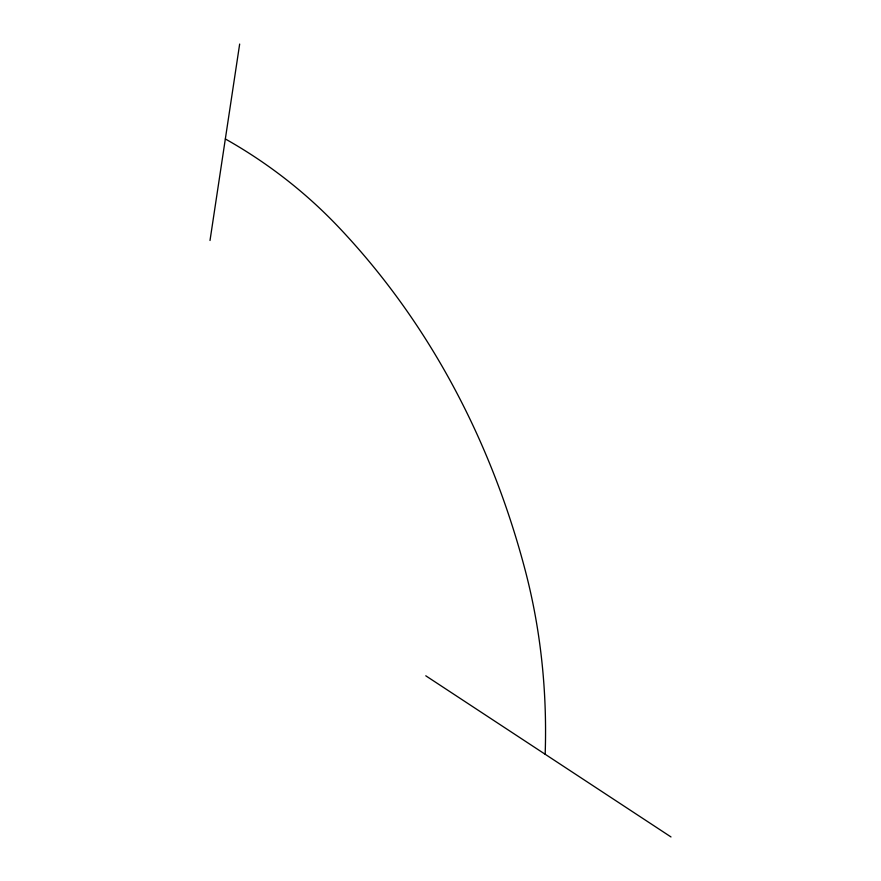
<?xml version="1.0" encoding="UTF-8"?>
<svg xmlns="http://www.w3.org/2000/svg" width="881" height="881" viewBox="0 0 881 881"><rect width="100%" height="100%" fill="white"/><g stroke="black" fill="none" stroke-linecap="round" stroke-linejoin="round"><path stroke-width="1.32" d="M210.008 240.491L239.665 44.05M425.776 675.793L670.992 836.95M225.338 138.956A684.306 569.776 -42 0 1 339.196 227.739A1221.154 930.171 -51.2 0 1 524.944 569.291A723.543 612.46 -48.9 0 1 545.163 754.246"/></g></svg>
